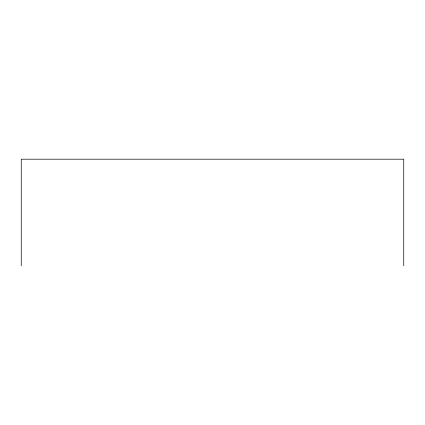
<?xml version="1.0" encoding="UTF-8"?>
<svg xmlns="http://www.w3.org/2000/svg" width="425" height="425" viewBox="0 0 425 425"><rect width="100%" height="100%" fill="white"/><g stroke="black" fill="none" stroke-linecap="round" stroke-linejoin="round"><path stroke-width="0.64" d="M403.75 265.806L403.75 159.194L21.25 159.194L21.25 265.806"/></g></svg>
